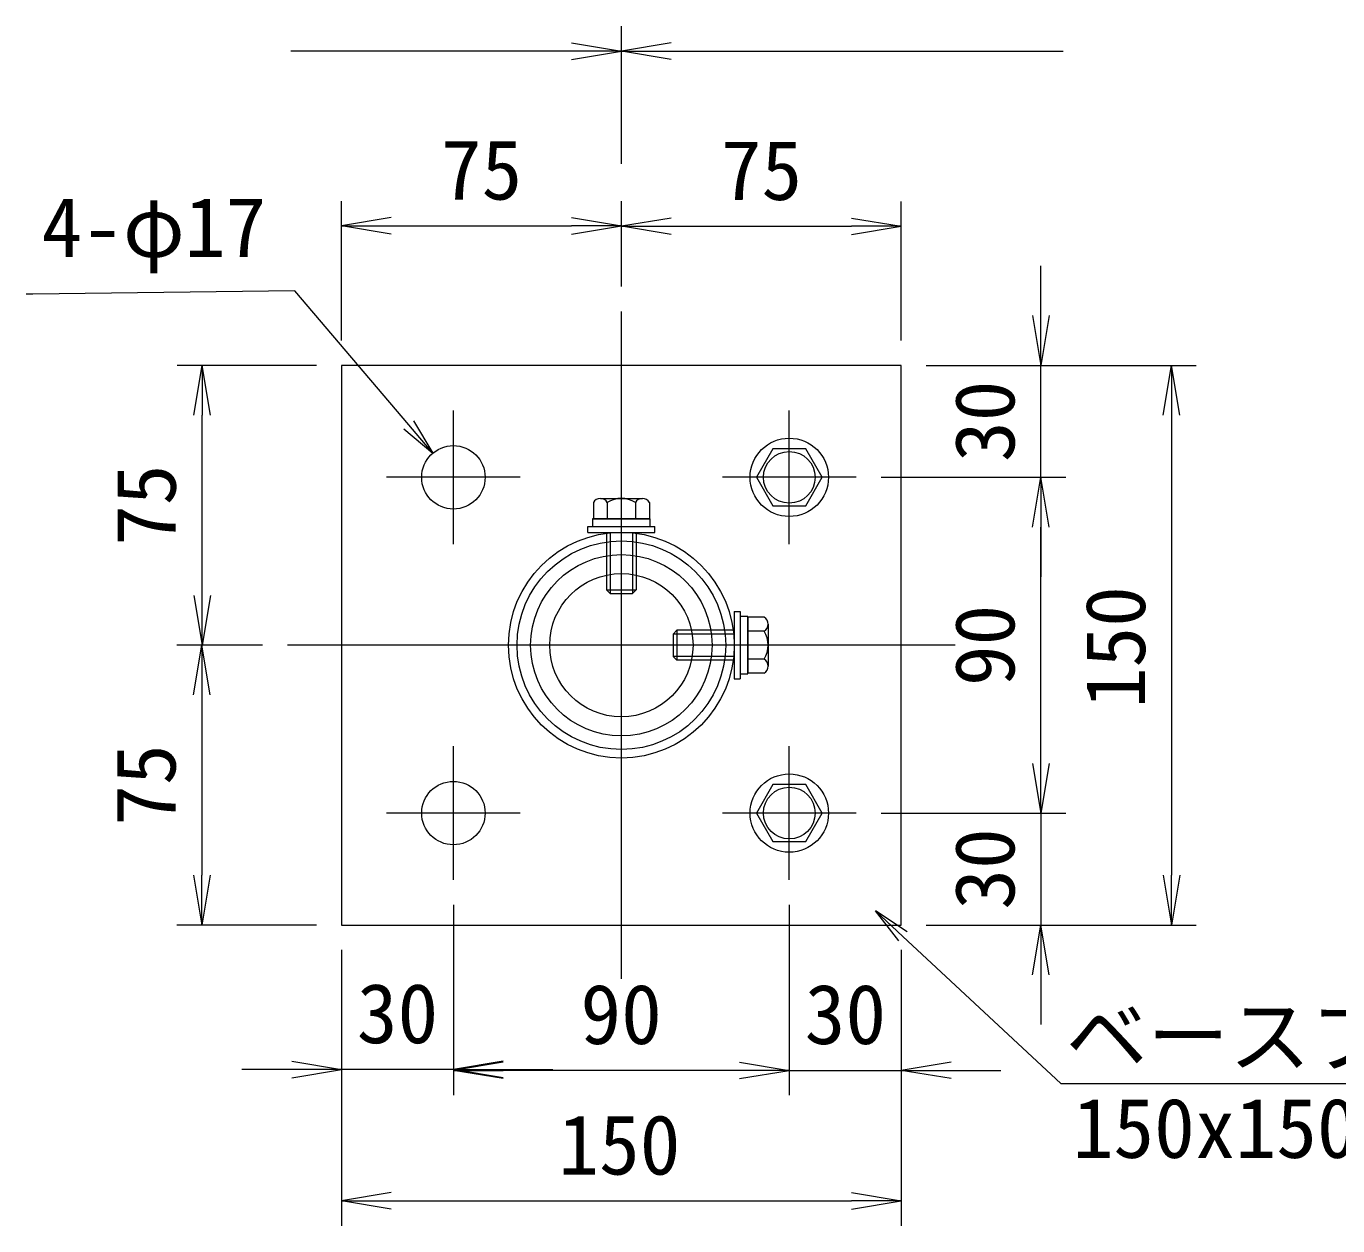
# Model space of a CAD drawing. Units: millimetres, scale not verified, with parts at other scales. Extents: x -4200 to 4200, y -2970 to 2970.
# Drawn here: x -106 to 948, y -1723 to -759 of the extents above; entities that cross this region are included whole.
import ezdxf
from ezdxf.enums import TextEntityAlignment as Align

# ---------------------------------------------------------------- set-up
doc = ezdxf.new("R2010")
doc.units = ezdxf.units.MM
doc.header["$LTSCALE"] = 20
doc.linetypes.add('USER1', pattern=[50.8, 31.75, -6.35, 6.35, -6.35])
for name, color, linetype, lineweight in [('0-1_D-STR-TXT', 7, 'Continuous', 9), ('0-2_D-BMK', 2, 'USER1', 13), ('0-3_D-STR1', 1, 'Continuous', 18), ('0-4_D-STR3', 3, 'Continuous', 13), ('0-5_D-STR-DIM', 7, 'Continuous', 9), ('0-6_0', 3, 'Continuous', 18)]:
    doc.layers.add(name, color=color, linetype=linetype, lineweight=lineweight)
doc.styles.add('ＭＳ ゴシック', font='')
doc.styles.get('ＭＳ ゴシック').set_extended_font_data('MS Gothic')

# ---------------------------------------------------------------- blocks, each defined once
blk = doc.blocks.new('_Open')
at = {"layer": '0-6_0', "color": 7, "lineweight": 9}
blk.add_line((-20, 3.33), (0, 0), dxfattribs=at)
blk.add_lwpolyline([(-20, -3.33), (0, 0), (-20, 0)], dxfattribs=at)
blk = doc.blocks.new('M10-平')
at = {"layer": '0-6_0'}
blk.add_lwpolyline([(152.6, -88.1), (152.6, 88.1), (0, 176.2), (-152.6, 88.1), (-152.6, -88.1), (0, -176.2)], close=True, dxfattribs=at)
for radius in [210, 138.5]:
    blk.add_circle((0, 0), radius, dxfattribs=at)
blk = doc.blocks.new('MLeader2')
at = {"layer": '0-1_D-STR-TXT'}
blk.add_line((595.01, -1494.29), (576.48, -1470.17), dxfattribs=at)
for points in [[(601.83, -1486.97), (576.48, -1470.17), (598.42, -1490.63)], [(598.42, -1490.63), (725.23, -1608.9), (1017.3, -1608.9), (1199.39, -1608.9)]]:
    blk.add_lwpolyline(points, dxfattribs=at)
blk = doc.blocks.new('MLeader3')
at = {"layer": '0-1_D-STR-TXT'}
blk.add_line((204.98, -1075.9), (220.61, -1101.99), dxfattribs=at)
for points in [[(201.17, -1079.13), (109.59, -971.45), (-100.87, -974.15), (-106.27, -974.15)], [(197.36, -1082.37), (220.61, -1101.99), (201.17, -1079.13)]]:
    blk.add_lwpolyline(points, dxfattribs=at)

msp = doc.modelspace()

# ---------------------------------------------------------------- linework, layer by layer
at = {"layer": '0-2_D-BMK'}
for p, q in [((372.1, -1524.85), (372.1, -988.03)), ((237.1, -1175.19), (237.1, -1067.69)), ((507.1, -1175.19), (507.1, -1067.69)), ((290.84, -1121.44), (183.35, -1121.44)), ((560.84, -1121.44), (453.35, -1121.44)), ((640.51, -1256.44), (103.68, -1256.44)), ((237.1, -1445.19), (237.1, -1337.69)), ((507.1, -1445.19), (507.1, -1337.69)), ((290.84, -1391.44), (183.35, -1391.44)), ((560.84, -1391.44), (453.35, -1391.44))]:
    msp.add_line(p, q, dxfattribs=at)
at = {"layer": '0-3_D-STR1'}
for radius in [90.75, 83.85]:
    msp.add_circle((372.1, -1256.44), radius, dxfattribs=at)
at = {"layer": '0-4_D-STR3'}
for p, q in [((355.21, -1138.39), (388.98, -1138.39)), ((349.6, -1141.63), (349.6, -1154.89)), ((360.82, -1141.63), (360.82, -1154.89)), ((383.37, -1141.63), (383.37, -1154.89)), ((394.6, -1141.63), (394.6, -1154.89)), ((349.6, -1154.89), (394.6, -1154.89)), ((345.1, -1160.89), (399.1, -1160.89)), ((345.1, -1165.69), (345.1, -1160.89)), ((360.1, -1165.69), (360.1, -1211.89)), ((363.1, -1165.69), (363.1, -1214.89)), ((381.1, -1165.69), (381.1, -1214.89)), ((384.1, -1165.69), (384.1, -1211.89)), ((360.1, -1211.89), (363.1, -1214.89)), ((363.1, -1214.89), (381.1, -1214.89)), ((462.85, -1229.44), (467.65, -1229.44)), ((467.65, -1229.44), (467.65, -1283.44)), ((486.91, -1233.94), (473.65, -1233.94)), ((473.65, -1233.94), (473.65, -1278.94)), ((490.15, -1239.55), (490.15, -1273.33)), ((416.65, -1244.44), (413.65, -1247.44)), ((462.85, -1247.44), (413.65, -1247.44)), ((413.65, -1247.44), (413.65, -1265.44)), ((462.85, -1244.44), (416.65, -1244.44)), ((486.91, -1245.17), (473.65, -1245.17)), ((462.85, -1265.44), (413.65, -1265.44)), ((462.85, -1268.44), (416.65, -1268.44)), ((486.91, -1267.72), (473.65, -1267.72)), ((486.91, -1278.94), (473.65, -1278.94))]:
    msp.add_line(p, q, dxfattribs=at)
for points in [[(147.1, -1481.44), (597.1, -1481.44), (597.1, -1031.44), (147.1, -1031.44)], [(349, -1154.89), (349, -1160.89), (395.2, -1160.89), (395.2, -1154.89)], [(473.65, -1233.34), (467.65, -1233.34), (467.65, -1279.54), (473.65, -1279.54)]]:
    msp.add_lwpolyline(points, close=True, dxfattribs=at)
for points in [[(345.1, -1165.69), (399.1, -1165.69), (399.1, -1160.89)], [(360.1, -1211.89), (384.1, -1211.89), (381.1, -1214.89)], [(462.85, -1229.44), (462.85, -1283.44), (467.65, -1283.44)], [(416.65, -1244.44), (416.65, -1268.44), (413.65, -1265.44)]]:
    msp.add_lwpolyline(points, dxfattribs=at)
for centre, radius in [((237.1, -1121.44), 25.5), ((372.1, -1256.44), 72.9), ((372.1, -1256.44), 57.6), ((237.1, -1391.44), 25.5)]:
    msp.add_circle(centre, radius, dxfattribs=at)
for centre, radius, start, end in [((355.21, -1144.87), 6.48, 30, 150), ((372.1, -1159.63), 21.24, 57.93138, 122.06862), ((388.98, -1144.87), 6.48, 30, 150), ((483.66, -1239.55), 6.48, 300, 60), ((468.91, -1256.44), 21.24, 327.93138, 32.06862), ((483.66, -1273.33), 6.48, 300, 60)]:
    msp.add_arc(centre, radius, start, end, dxfattribs=at)
at = {"layer": '0-5_D-STR-DIM'}
for p, q in [((372.1, -869.27), (372.1, -758.69)), ((372.1, -869.27), (372.1, -758.69)), ((332.1, -778.69), (106.52, -778.69)), ((412.1, -778.69), (727.28, -778.69)), ((147.1, -1011.44), (147.1, -899.27)), ((372.1, -968.03), (372.1, -899.27)), ((372.1, -968.03), (372.1, -899.57)), ((597.1, -1011.44), (597.1, -899.57)), ((187.1, -919.27), (332.1, -919.27)), ((412.1, -919.57), (557.1, -919.57)), ((709.27, -991.44), (709.27, -951.44)), ((127.1, -1031.44), (15.08, -1031.44)), ((617.1, -1031.44), (834.27, -1031.44)), ((617.1, -1031.44), (729.27, -1031.44)), ((709.27, -1121.44), (709.27, -1031.44)), ((35.08, -1216.44), (35.08, -1071.44)), ((814.27, -1071.44), (814.27, -1441.44)), ((580.84, -1121.44), (729.27, -1121.44)), ((580.84, -1121.44), (729.27, -1121.44)), ((709.27, -1351.44), (709.27, -1161.44)), ((709.27, -1161.44), (709.27, -1201.44)), ((83.68, -1256.44), (14.92, -1256.44)), ((83.68, -1256.44), (15.08, -1256.44)), ((34.92, -1296.44), (34.92, -1441.44)), ((709.27, -1351.44), (709.27, -1311.44)), ((580.84, -1391.44), (729.27, -1391.44)), ((580.84, -1391.44), (729.27, -1391.44)), ((709.27, -1391.44), (709.27, -1481.44)), ((237.1, -1465.19), (237.1, -1618.3)), ((237.1, -1465.19), (237.1, -1617.65)), ((507.08, -1465.19), (507.08, -1618.34)), ((507.1, -1465.19), (507.1, -1618.3)), ((127.1, -1481.44), (14.92, -1481.44)), ((617.1, -1481.44), (834.27, -1481.44)), ((617.1, -1481.44), (729.27, -1481.44)), ((147.1, -1501.44), (147.1, -1723.3)), ((147.1, -1501.44), (147.1, -1617.65)), ((597.1, -1501.44), (597.1, -1723.3)), ((597.1, -1501.44), (597.1, -1618.34)), ((709.27, -1521.44), (709.27, -1561.44)), ((107.1, -1597.65), (67.1, -1597.65)), ((237.1, -1597.65), (147.1, -1597.65)), ((277.1, -1597.65), (317.1, -1597.65)), ((467.1, -1598.3), (277.1, -1598.3)), ((467.08, -1598.34), (427.08, -1598.34)), ((507.08, -1598.34), (597.1, -1598.34)), ((637.1, -1598.34), (677.1, -1598.34)), ((187.1, -1703.3), (557.1, -1703.3))]:
    msp.add_line(p, q, dxfattribs=at)

# ---------------------------------------------------------------- block references
at = {"layer": '0-1_D-STR-TXT'}
for name in ['MLeader3', 'MLeader2']:
    msp.add_blockref(name, (0, 0), dxfattribs=at)
at = {"layer": '0-4_D-STR3', "xscale": 0.15, "yscale": 0.15, "rotation": 30}
for p in [(507.1, -1121.44), (507.1, -1391.44)]:
    msp.add_blockref('M10-平', p, dxfattribs=at)
at = {"layer": '0-5_D-STR-DIM', "xscale": 2, "yscale": 2}
for p in [(372.1, -778.69), (372.1, -919.27), (597.1, -919.57), (147.1, -1597.65), (507.08, -1598.34), (507.1, -1598.3), (597.1, -1703.3)]:
    msp.add_blockref('_Open', p, dxfattribs=at)
for p, rotation in [((372.1, -778.69), 180), ((147.1, -919.27), 180), ((372.1, -919.57), 180), ((709.27, -1031.44), 270), ((35.08, -1031.44), 90), ((814.27, -1031.44), 90), ((709.27, -1121.44), 90), ((709.27, -1121.44), 90), ((35.08, -1256.44), 270), ((34.92, -1256.44), 90), ((709.27, -1391.44), 270), ((709.27, -1391.44), 270), ((34.92, -1481.44), 270), ((814.27, -1481.44), 270), ((709.27, -1481.44), 90), ((237.1, -1597.65), 180), ((237.1, -1598.3), 180), ((597.1, -1598.34), 180), ((147.1, -1703.3), 180)]:
    msp.add_blockref('_Open', p, dxfattribs=dict(at, rotation=rotation))

# ---------------------------------------------------------------- texts
at = {"layer": '0-1_D-STR-TXT', "style": 'ＭＳ ゴシック'}
for s, p in [('4-φ17', (-93.96, -958.7)), ('ベースプレート', (729.36, -1609.09)), ('150x150x6 ', (734.91, -1683.15))]:
    msp.add_text(s, height=48.09, dxfattribs=at).set_placement(p, align=Align.BOTTOM_LEFT)
at = {"layer": '0-5_D-STR-DIM', "style": 'ＭＳ ゴシック'}
for s, p in [('75', (227, -912.52)), ('75', (452, -912.83)), ('30', (159.47, -1590.91)), ('90', (339.22, -1591.55)), ('30', (519.46, -1591.59)), ('150', (321.45, -1696.55))]:
    msp.add_text(s, height=48.09, dxfattribs=at).set_placement(p, align=Align.BOTTOM_LEFT)
for s, p in [('30', (702.52, -1109.07)), ('75', (28.33, -1176.54)), ('150', (807.52, -1307.09)), ('90', (702.52, -1289.32)), ('75', (28.17, -1401.54)), ('30', (702.52, -1469.07))]:
    msp.add_text(s, height=48.09, rotation=90, dxfattribs=at).set_placement(p, align=Align.BOTTOM_LEFT)

doc.saveas('drawing.dxf')
